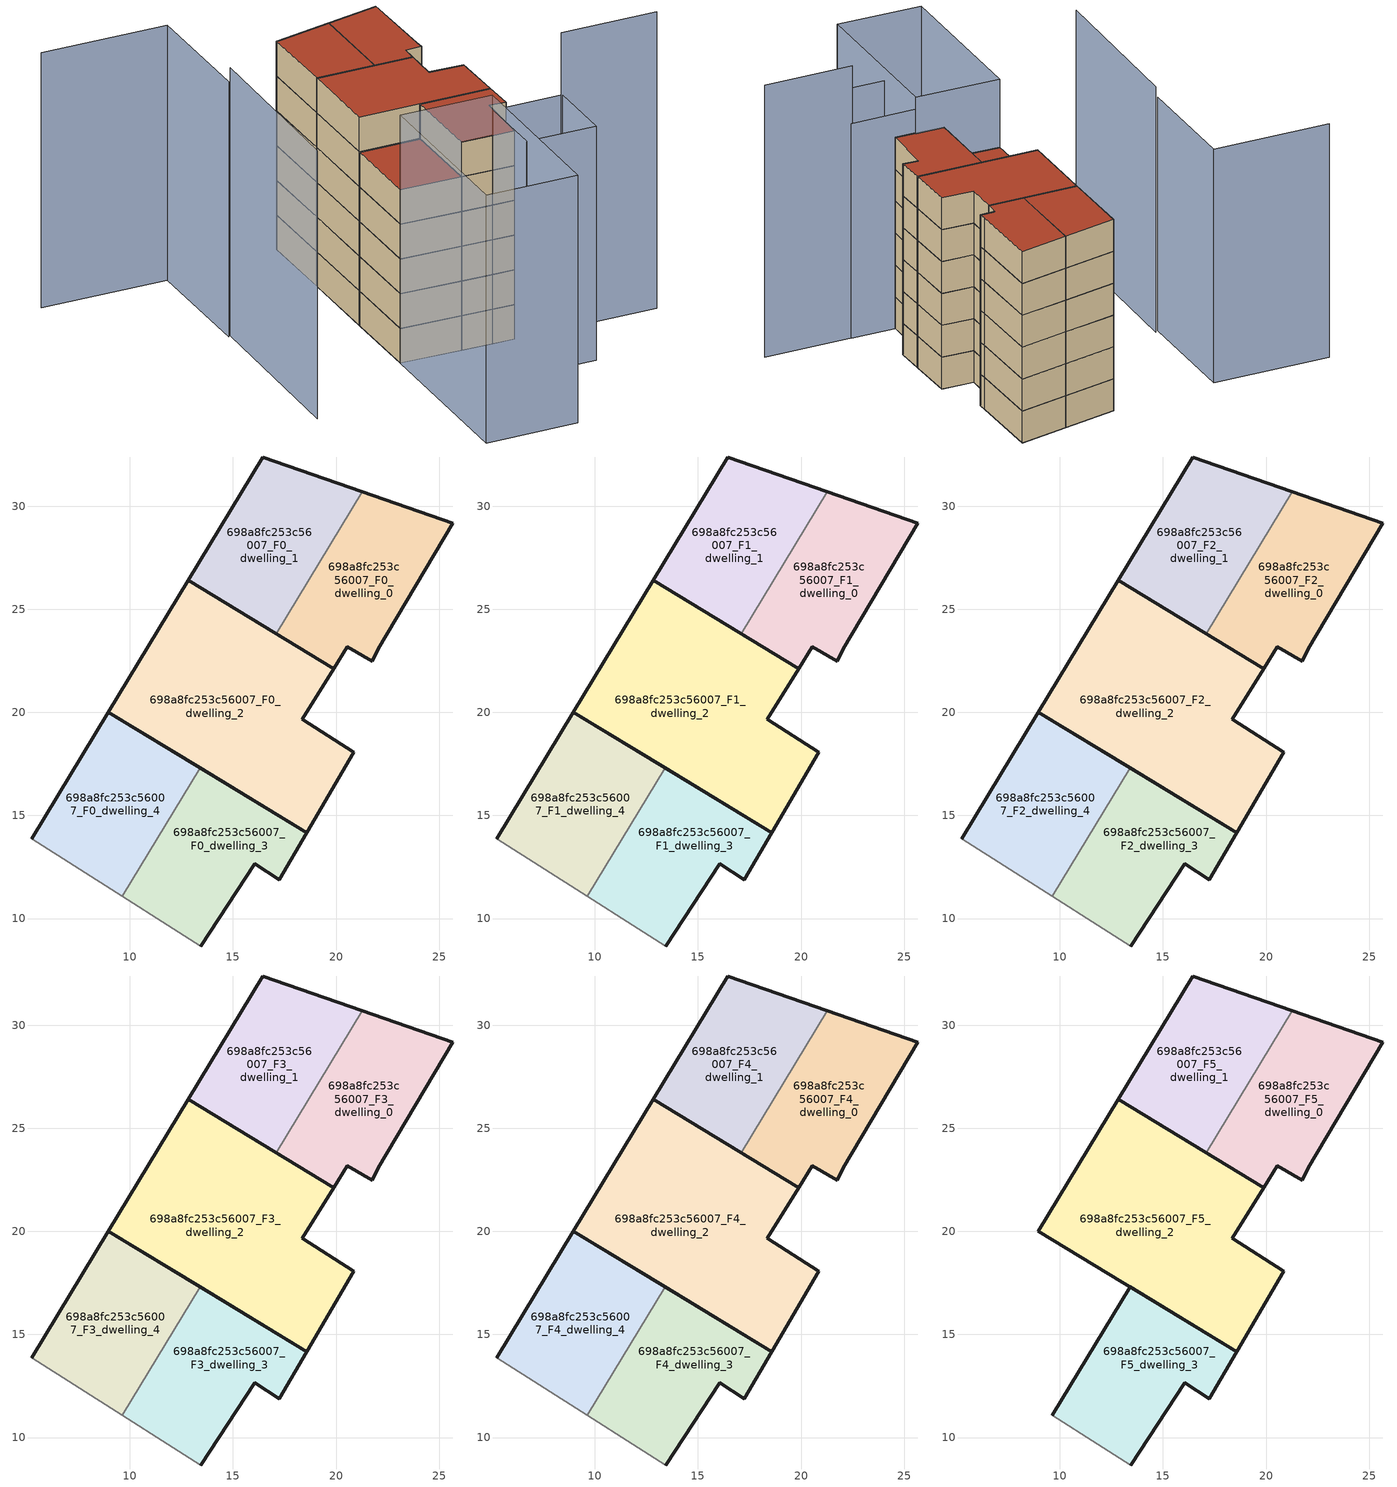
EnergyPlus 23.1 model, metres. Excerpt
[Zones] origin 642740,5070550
698a8fc253c56007_F0_dwelling_0
 floor ground (EU_floor_Construction): 22.06,23.08 25.66,29.18 21.27,30.71 17.1,23.81 19.89,22.12 20.56,23.18 21.76,22.47 z0
 wall outside (EU_wall_Construction): 21.27,30.71 25.66,29.18 22.06,23.08 21.76,22.47 20.56,23.18 19.89,22.12 17.1,23.81 z0:3
 wall to 698a8fc253c56007_F0_dwelling_1 (EU_wall_Construction): 17.1,23.81 21.27,30.71 z0:3
698a8fc253c56007_F0_dwelling_1
 floor ground (EU_floor_Construction): 17.1,23.81 21.27,30.71 16.45,32.38 12.83,26.4 z0
 wall outside (EU_wall_Construction): 17.1,23.81 12.83,26.4 16.45,32.38 21.27,30.71 z0:3
698a8fc253c56007_F0_dwelling_2
 floor ground (EU_floor_Construction): 18.58,14.17 20.85,18.07 18.35,19.67 19.89,22.12 12.83,26.4 8.95,20 z0
 wall outside (EU_wall_Construction): 8.95,20 12.83,26.4 19.89,22.12 18.35,19.67 20.85,18.07 18.58,14.17 8.95,20 z0:3
698a8fc253c56007_F0_dwelling_3
 floor ground (EU_floor_Construction): 17.25,11.87 18.58,14.17 13.4,17.31 9.63,11.08 11.84,9.67 13.45,8.67 16.05,12.67 z0
 wall outside (EU_wall_Construction): 13.4,17.31 18.58,14.17 17.25,11.87 16.05,12.67 13.45,8.67 z0:3
 wall adiabatic (EU_wall_Construction): 13.45,8.67 11.84,9.67 9.63,11.08 z0:3
 wall to 698a8fc253c56007_F0_dwelling_4 (EU_wall_Construction): 9.63,11.08 13.4,17.31 z0:3
698a8fc253c56007_F0_dwelling_4
 floor ground (EU_floor_Construction): 9.63,11.08 13.4,17.31 8.95,20 5.24,13.88 z0
 wall outside (EU_wall_Construction): 5.24,13.88 8.95,20 13.4,17.31 z0:3
 wall adiabatic (EU_wall_Construction): 9.63,11.08 5.24,13.88 z0:3
698a8fc253c56007_F1_dwelling_0
 floor to 698a8fc253c56007_F0_dwelling_0 (EU_floor_Construction): 22.05,23.08 25.66,29.18 21.27,30.71 17.1,23.81 19.89,22.12 20.55,23.18 21.75,22.47 z3
 wall outside (EU_wall_Construction): 21.27,30.71 25.66,29.18 22.06,23.08 21.76,22.47 20.56,23.18 19.89,22.12 17.1,23.81 z3:6
 wall to 698a8fc253c56007_F1_dwelling_1 (EU_wall_Construction): 17.1,23.81 21.27,30.71 z3:6
698a8fc253c56007_F1_dwelling_1
 floor to 698a8fc253c56007_F0_dwelling_1 (EU_floor_Construction): 17.1,23.81 21.27,30.71 16.45,32.38 12.83,26.4 z3
 wall outside (EU_wall_Construction): 17.1,23.81 12.83,26.4 16.45,32.38 21.27,30.71 z3:6
698a8fc253c56007_F1_dwelling_2
 floor to 698a8fc253c56007_F0_dwelling_2 (EU_floor_Construction): 18.58,14.17 20.85,18.07 18.35,19.67 19.89,22.12 12.83,26.4 8.95,20 z3
 wall outside (EU_wall_Construction): 8.95,20 12.83,26.4 19.89,22.12 18.35,19.67 20.85,18.07 18.58,14.17 8.95,20 z3:6
698a8fc253c56007_F1_dwelling_3
 floor to 698a8fc253c56007_F0_dwelling_3 (EU_floor_Construction): 17.25,11.87 18.58,14.17 13.4,17.31 9.63,11.08 11.84,9.67 13.45,8.67 16.05,12.67 z3
 wall outside (EU_wall_Construction): 13.4,17.31 18.58,14.17 17.25,11.87 16.05,12.67 13.45,8.67 z3:6
 wall adiabatic (EU_wall_Construction): 13.45,8.67 11.84,9.67 9.63,11.08 z3:6
 wall to 698a8fc253c56007_F1_dwelling_4 (EU_wall_Construction): 9.63,11.08 13.4,17.31 z3:6
698a8fc253c56007_F1_dwelling_4
 floor to 698a8fc253c56007_F0_dwelling_4 (EU_floor_Construction): 9.63,11.08 13.4,17.31 8.95,20 5.24,13.88 z3
 wall outside (EU_wall_Construction): 5.24,13.88 8.95,20 13.4,17.31 z3:6
 wall adiabatic (EU_wall_Construction): 9.63,11.08 5.24,13.88 z3:6
698a8fc253c56007_F2_dwelling_0
 floor to 698a8fc253c56007_F1_dwelling_0 (EU_floor_Construction): 22.05,23.08 25.66,29.18 21.27,30.71 17.1,23.81 19.89,22.12 20.55,23.18 21.75,22.47 z6
 wall outside (EU_wall_Construction): 21.27,30.71 25.66,29.18 22.06,23.08 21.76,22.47 20.56,23.18 19.89,22.12 17.1,23.81 z6:9
 wall to 698a8fc253c56007_F2_dwelling_1 (EU_wall_Construction): 17.1,23.81 21.27,30.71 z6:9
698a8fc253c56007_F2_dwelling_1
 floor to 698a8fc253c56007_F1_dwelling_1 (EU_floor_Construction): 17.1,23.81 21.27,30.71 16.45,32.38 12.83,26.4 z6
 wall outside (EU_wall_Construction): 17.1,23.81 12.83,26.4 16.45,32.38 21.27,30.71 z6:9
698a8fc253c56007_F2_dwelling_2
 floor to 698a8fc253c56007_F1_dwelling_2 (EU_floor_Construction): 18.58,14.17 20.85,18.07 18.35,19.67 19.89,22.12 12.83,26.4 8.95,20 z6
 wall outside (EU_wall_Construction): 8.95,20 12.83,26.4 19.89,22.12 18.35,19.67 20.85,18.07 18.58,14.17 8.95,20 z6:9
698a8fc253c56007_F2_dwelling_3
 floor to 698a8fc253c56007_F1_dwelling_3 (EU_floor_Construction): 17.25,11.87 18.58,14.17 13.4,17.31 9.63,11.08 11.84,9.67 13.45,8.67 16.05,12.67 z6
 wall outside (EU_wall_Construction): 13.4,17.31 18.58,14.17 17.25,11.87 16.05,12.67 13.45,8.67 z6:9
 wall adiabatic (EU_wall_Construction): 13.45,8.67 11.84,9.67 9.63,11.08 z6:9
 wall to 698a8fc253c56007_F2_dwelling_4 (EU_wall_Construction): 9.63,11.08 13.4,17.31 z6:9
698a8fc253c56007_F2_dwelling_4
 floor to 698a8fc253c56007_F1_dwelling_4 (EU_floor_Construction): 9.63,11.08 13.4,17.31 8.95,20 5.24,13.88 z6
 wall outside (EU_wall_Construction): 5.24,13.88 8.95,20 13.4,17.31 z6:9
 wall adiabatic (EU_wall_Construction): 9.63,11.08 5.24,13.88 z6:9
698a8fc253c56007_F3_dwelling_0
 floor to 698a8fc253c56007_F2_dwelling_0 (EU_floor_Construction): 22.05,23.08 25.66,29.18 21.27,30.71 17.1,23.81 19.89,22.12 20.55,23.18 21.75,22.47 z9
 wall outside (EU_wall_Construction): 21.27,30.71 25.66,29.18 22.06,23.08 21.76,22.47 20.56,23.18 19.89,22.12 17.1,23.81 z9:12
 wall to 698a8fc253c56007_F3_dwelling_1 (EU_wall_Construction): 17.1,23.81 21.27,30.71 z9:12
698a8fc253c56007_F3_dwelling_1
 floor to 698a8fc253c56007_F2_dwelling_1 (EU_floor_Construction): 17.1,23.81 21.27,30.71 16.45,32.38 12.83,26.4 z9
 wall outside (EU_wall_Construction): 17.1,23.81 12.83,26.4 16.45,32.38 21.27,30.71 z9:12
698a8fc253c56007_F3_dwelling_2
 floor to 698a8fc253c56007_F2_dwelling_2 (EU_floor_Construction): 18.58,14.17 20.85,18.07 18.35,19.67 19.89,22.12 12.83,26.4 8.95,20 z9
 wall outside (EU_wall_Construction): 8.95,20 12.83,26.4 19.89,22.12 18.35,19.67 20.85,18.07 18.58,14.17 8.95,20 z9:12
698a8fc253c56007_F3_dwelling_3
 floor to 698a8fc253c56007_F2_dwelling_3 (EU_floor_Construction): 17.25,11.87 18.58,14.17 13.4,17.31 9.63,11.08 11.84,9.67 13.45,8.67 16.05,12.67 z9
 wall outside (EU_wall_Construction): 13.4,17.31 18.58,14.17 17.25,11.87 16.05,12.67 13.45,8.67 z9:12
 wall adiabatic (EU_wall_Construction): 13.45,8.67 11.84,9.67 9.63,11.08 z9:12
 wall to 698a8fc253c56007_F3_dwelling_4 (EU_wall_Construction): 9.63,11.08 13.4,17.31 z9:12
698a8fc253c56007_F3_dwelling_4
 floor to 698a8fc253c56007_F2_dwelling_4 (EU_floor_Construction): 9.63,11.08 13.4,17.31 8.95,20 5.24,13.88 z9
 wall outside (EU_wall_Construction): 5.24,13.88 8.95,20 13.4,17.31 z9:12
 wall adiabatic (EU_wall_Construction): 9.63,11.08 5.24,13.88 z9:12
698a8fc253c56007_F4_dwelling_0
 floor to 698a8fc253c56007_F3_dwelling_0 (EU_floor_Construction): 22.05,23.08 25.66,29.18 21.27,30.71 17.1,23.81 19.89,22.12 20.55,23.18 21.75,22.47 z12
 wall outside (EU_wall_Construction): 21.27,30.71 25.66,29.18 22.06,23.08 21.76,22.47 20.56,23.18 19.89,22.12 17.1,23.81 z12:15
 wall to 698a8fc253c56007_F4_dwelling_1 (EU_wall_Construction): 17.1,23.81 21.27,30.71 z12:15
698a8fc253c56007_F4_dwelling_1
 floor to 698a8fc253c56007_F3_dwelling_1 (EU_floor_Construction): 17.1,23.81 21.27,30.71 16.45,32.38 12.83,26.4 z12
 wall outside (EU_wall_Construction): 17.1,23.81 12.83,26.4 16.45,32.38 21.27,30.71 z12:15
698a8fc253c56007_F4_dwelling_2
 floor to 698a8fc253c56007_F3_dwelling_2 (EU_floor_Construction): 18.58,14.17 20.85,18.07 18.35,19.67 19.89,22.12 12.83,26.4 8.95,20 z12
 wall outside (EU_wall_Construction): 8.95,20 12.83,26.4 19.89,22.12 18.35,19.67 20.85,18.07 18.58,14.17 8.95,20 z12:15
698a8fc253c56007_F4_dwelling_3
 floor to 698a8fc253c56007_F3_dwelling_3 (EU_floor_Construction): 17.25,11.87 18.58,14.17 13.4,17.31 9.63,11.08 11.84,9.67 13.45,8.67 16.05,12.67 z12
 wall outside (EU_wall_Construction): 13.4,17.31 18.58,14.17 17.25,11.87 16.05,12.67 13.45,8.67 z12:15
 wall adiabatic (EU_wall_Construction): 13.45,8.67 11.84,9.67 9.63,11.08 z12:15
 wall to 698a8fc253c56007_F4_dwelling_4 (EU_wall_Construction): 9.63,11.08 13.4,17.31 z12:15
698a8fc253c56007_F4_dwelling_4
 floor to 698a8fc253c56007_F3_dwelling_4 (EU_floor_Construction): 9.63,11.08 13.4,17.31 8.95,20 5.24,13.88 z12
 wall outside (EU_wall_Construction): 5.24,13.88 8.95,20 13.4,17.31 z12:15
 wall adiabatic (EU_wall_Construction): 9.63,11.08 5.24,13.88 z12:15
 roof outside (EU_roof_Construction): 13.4,17.31 9.63,11.08 5.24,13.88 8.95,20 z15
698a8fc253c56007_F5_dwelling_0
 floor to 698a8fc253c56007_F4_dwelling_0 (EU_floor_Construction): 22.05,23.08 25.66,29.18 21.27,30.71 17.1,23.81 19.89,22.12 20.55,23.18 21.75,22.47 z15
 wall outside (EU_wall_Construction): 21.27,30.71 25.66,29.18 22.06,23.08 21.76,22.47 20.56,23.18 19.89,22.12 17.1,23.81 z15:18
 wall to 698a8fc253c56007_F5_dwelling_1 (EU_wall_Construction): 17.1,23.81 21.27,30.71 z15:18
 roof outside (EU_roof_Construction): 25.66,29.18 22.06,23.08 21.76,22.47 20.56,23.18 19.89,22.12 17.1,23.81 21.27,30.71 z18
698a8fc253c56007_F5_dwelling_1
 floor to 698a8fc253c56007_F4_dwelling_1 (EU_floor_Construction): 17.1,23.81 21.27,30.71 16.45,32.38 12.83,26.4 z15
 wall outside (EU_wall_Construction): 17.1,23.81 12.83,26.4 16.45,32.38 21.27,30.71 z15:18
 roof outside (EU_roof_Construction): 21.27,30.71 17.1,23.81 12.83,26.4 16.45,32.38 z18
698a8fc253c56007_F5_dwelling_2
 floor to 698a8fc253c56007_F4_dwelling_2 (EU_floor_Construction): 18.58,14.17 20.85,18.07 18.35,19.67 19.89,22.12 12.83,26.4 8.95,20 z15
 wall outside (EU_wall_Construction): 8.95,20 12.83,26.4 19.89,22.12 18.35,19.67 20.85,18.07 18.58,14.17 8.95,20 z15:18
 roof outside (EU_roof_Construction): 19.89,22.12 18.35,19.67 20.85,18.07 18.58,14.17 8.95,20 12.83,26.4 z18
698a8fc253c56007_F5_dwelling_3
 floor to 698a8fc253c56007_F4_dwelling_3 (EU_floor_Construction): 17.25,11.87 18.58,14.17 13.4,17.31 9.63,11.08 11.84,9.67 13.45,8.67 16.05,12.67 z15
 wall outside (EU_wall_Construction): 9.63,11.08 13.4,17.31 18.58,14.17 17.25,11.87 16.05,12.67 13.45,8.67 z15:18
 wall adiabatic (EU_wall_Construction): 13.45,8.67 11.84,9.67 9.63,11.08 z15:18
 roof outside (EU_roof_Construction): 18.58,14.17 17.25,11.87 16.05,12.67 13.45,8.67 11.84,9.67 9.63,11.08 13.4,17.31 z18
shading: 16.85,6.57 23.85,2.33 z0:25.6; 4.04,-3.14 -2.67,0.97 / -2.67,0.97 5.24,13.88 / 5.24,13.88 11.94,9.77 / 11.94,9.77 4.04,-3.14 z0:21.4; 8.74,4.57 11.84,9.67 / 11.84,9.67 16.95,6.57 / 16.95,6.57 13.84,1.46 / 13.84,1.46 8.74,4.57 z0:20.2; 2.18,27.48 -6.17,14.18 z0:23.1; -1.67,42.31 7.55,36.69 / 7.55,36.69 1.94,27.48 z0:22
[Building]
EU S2 Campaign: North Axis=0; Terrain=City; Solar Distribution=FullExterior
[Site:Location]
Lyon-Bron: Latitude=45.75; Longitude=5; Time Zone=1; Elevation=198
[SizingPeriod:WeatherFileDays]
AnnualSizingPeriod: Begin Month=1; Begin Day of Month=1; End Month=12; End Day of Month=31; Day of Week for Start Day=Monday; Use Weather File Daylight Saving Period=No; Use Weather File Rain and Snow Indicators=No
[MATERIAL]
EU_InternalMass_Material: Roughness=MediumRough; Thickness=0.1; Conductivity=1; Density=1800; Specific Heat=900; Thermal Absorptance=0.9; Solar Absorptance=0.7; Visible Absorptance=0.7
[MATERIAL:NOMASS] Roughness=MediumRough; Thermal Absorptance=0.9; Solar Absorptance=0.7; Visible Absorptance=0.7
Name | Thermal Resistance
EU_wall_NoMass | 0.776494
EU_roof_NoMass | 0.486893
EU_floor_NoMass | 0.421597
[CONSTRUCTION]
EU_wall_Construction: EU_wall_NoMass
EU_roof_Construction: EU_roof_NoMass
EU_floor_Construction: EU_floor_NoMass
EU_InternalMass_Construction: EU_InternalMass_Material
[ZONE] Type=1; Multiplier=1; Ceiling Height=autocalculate; Floor Area=autocalculate; Part of Total Floor Area=Yes
Name | Volume
698a8fc253c56007_F0_dwelling_0 | 112.729
698a8fc253c56007_F1_dwelling_0; 698a8fc253c56007_F2_dwelling_0; 698a8fc253c56007_F3_dwelling_0; 698a8fc253c56007_F4_dwelling_0; 698a8fc253c56007_F5_dwelling_0 | 112.726
698a8fc253c56007_F0_dwelling_1; 698a8fc253c56007_F1_dwelling_1; 698a8fc253c56007_F2_dwelling_1; 698a8fc253c56007_F3_dwelling_1; 698a8fc253c56007_F4_dwelling_1; 698a8fc253c56007_F5_dwelling_1 | 112.727
698a8fc253c56007_F0_dwelling_2 | 225.476
698a8fc253c56007_F1_dwelling_2; 698a8fc253c56007_F2_dwelling_2; 698a8fc253c56007_F3_dwelling_2; 698a8fc253c56007_F4_dwelling_2; 698a8fc253c56007_F5_dwelling_2 | 225.475
698a8fc253c56007_F0_dwelling_3 | 112.712
698a8fc253c56007_F1_dwelling_3; 698a8fc253c56007_F2_dwelling_3; 698a8fc253c56007_F3_dwelling_3; 698a8fc253c56007_F4_dwelling_3; 698a8fc253c56007_F5_dwelling_3 | 112.711
698a8fc253c56007_F0_dwelling_4 | 112.719
698a8fc253c56007_F1_dwelling_4; 698a8fc253c56007_F2_dwelling_4; 698a8fc253c56007_F3_dwelling_4; 698a8fc253c56007_F4_dwelling_4 | 112.72
[INTERNALMASS] Construction=EU_InternalMass_Construction
Name | Zone or ZoneList | Surface Area
698a8fc253c56007_F0_dwelling_0_EU_InternalMass | 698a8fc253c56007_F0_dwelling_0 | 37.5762
698a8fc253c56007_F0_dwelling_1_EU_InternalMass | 698a8fc253c56007_F0_dwelling_1 | 37.5757
698a8fc253c56007_F0_dwelling_2_EU_InternalMass | 698a8fc253c56007_F0_dwelling_2 | 75.1586
698a8fc253c56007_F0_dwelling_3_EU_InternalMass | 698a8fc253c56007_F0_dwelling_3 | 37.5705
698a8fc253c56007_F0_dwelling_4_EU_InternalMass | 698a8fc253c56007_F0_dwelling_4 | 37.5734
698a8fc253c56007_F1_dwelling_0_EU_InternalMass | 698a8fc253c56007_F1_dwelling_0 | 37.5762
698a8fc253c56007_F1_dwelling_1_EU_InternalMass | 698a8fc253c56007_F1_dwelling_1 | 37.5757
698a8fc253c56007_F1_dwelling_2_EU_InternalMass | 698a8fc253c56007_F1_dwelling_2 | 75.1586
698a8fc253c56007_F1_dwelling_3_EU_InternalMass | 698a8fc253c56007_F1_dwelling_3 | 37.5705
698a8fc253c56007_F1_dwelling_4_EU_InternalMass | 698a8fc253c56007_F1_dwelling_4 | 37.5734
698a8fc253c56007_F2_dwelling_0_EU_InternalMass | 698a8fc253c56007_F2_dwelling_0 | 37.5762
698a8fc253c56007_F2_dwelling_1_EU_InternalMass | 698a8fc253c56007_F2_dwelling_1 | 37.5757
698a8fc253c56007_F2_dwelling_2_EU_InternalMass | 698a8fc253c56007_F2_dwelling_2 | 75.1586
698a8fc253c56007_F2_dwelling_3_EU_InternalMass | 698a8fc253c56007_F2_dwelling_3 | 37.5705
698a8fc253c56007_F2_dwelling_4_EU_InternalMass | 698a8fc253c56007_F2_dwelling_4 | 37.5734
698a8fc253c56007_F3_dwelling_0_EU_InternalMass | 698a8fc253c56007_F3_dwelling_0 | 37.5762
698a8fc253c56007_F3_dwelling_1_EU_InternalMass | 698a8fc253c56007_F3_dwelling_1 | 37.5757
698a8fc253c56007_F3_dwelling_2_EU_InternalMass | 698a8fc253c56007_F3_dwelling_2 | 75.1586
698a8fc253c56007_F3_dwelling_3_EU_InternalMass | 698a8fc253c56007_F3_dwelling_3 | 37.5705
698a8fc253c56007_F3_dwelling_4_EU_InternalMass | 698a8fc253c56007_F3_dwelling_4 | 37.5734
698a8fc253c56007_F4_dwelling_0_EU_InternalMass | 698a8fc253c56007_F4_dwelling_0 | 37.5762
698a8fc253c56007_F4_dwelling_1_EU_InternalMass | 698a8fc253c56007_F4_dwelling_1 | 37.5757
698a8fc253c56007_F4_dwelling_2_EU_InternalMass | 698a8fc253c56007_F4_dwelling_2 | 75.1586
698a8fc253c56007_F4_dwelling_3_EU_InternalMass | 698a8fc253c56007_F4_dwelling_3 | 37.5705
698a8fc253c56007_F4_dwelling_4_EU_InternalMass | 698a8fc253c56007_F4_dwelling_4 | 37.5734
698a8fc253c56007_F5_dwelling_0_EU_InternalMass | 698a8fc253c56007_F5_dwelling_0 | 75.152
698a8fc253c56007_F5_dwelling_1_EU_InternalMass | 698a8fc253c56007_F5_dwelling_1 | 37.5803
698a8fc253c56007_F5_dwelling_2_EU_InternalMass | 698a8fc253c56007_F5_dwelling_2 | 37.5779
698a8fc253c56007_F5_dwelling_3_EU_InternalMass | 698a8fc253c56007_F5_dwelling_3 | 75.1448
[OTHEREQUIPMENT] Fuel Type=Electricity; Design Level Calculation Method=Watts/Area; Power per Zone Floor Area=1; Fraction Latent=0; Fraction Radiant=0; Fraction Lost=0; Carbon Dioxide Generation Rate=0; EndUse Subcategory=EU_Step8_InternalGains
Name | Zone or ZoneList or Space or SpaceList | Schedule
EU_Step8_InternalGain_698a8fc253c56007_F0_dwelling_0_f000 | 698a8fc253c56007_F0_dwelling_0 | EU_Step8_GainSchedule_698a8fc253c56007_F0_dwelling_0_f000
EU_Step8_InternalGain_698a8fc253c56007_F0_dwelling_1_f000 | 698a8fc253c56007_F0_dwelling_1 | EU_Step8_GainSchedule_698a8fc253c56007_F0_dwelling_1_f000
EU_Step8_InternalGain_698a8fc253c56007_F0_dwelling_2_f000 | 698a8fc253c56007_F0_dwelling_2 | EU_Step8_GainSchedule_698a8fc253c56007_F0_dwelling_2_f000
EU_Step8_InternalGain_698a8fc253c56007_F0_dwelling_3_f000 | 698a8fc253c56007_F0_dwelling_3 | EU_Step8_GainSchedule_698a8fc253c56007_F0_dwelling_3_f000
EU_Step8_InternalGain_698a8fc253c56007_F0_dwelling_4_f000 | 698a8fc253c56007_F0_dwelling_4 | EU_Step8_GainSchedule_698a8fc253c56007_F0_dwelling_4_f000
EU_Step8_InternalGain_698a8fc253c56007_F1_dwelling_0_f000 | 698a8fc253c56007_F1_dwelling_0 | EU_Step8_GainSchedule_698a8fc253c56007_F1_dwelling_0_f000
EU_Step8_InternalGain_698a8fc253c56007_F1_dwelling_1_f000 | 698a8fc253c56007_F1_dwelling_1 | EU_Step8_GainSchedule_698a8fc253c56007_F1_dwelling_1_f000
EU_Step8_InternalGain_698a8fc253c56007_F1_dwelling_2_f000 | 698a8fc253c56007_F1_dwelling_2 | EU_Step8_GainSchedule_698a8fc253c56007_F1_dwelling_2_f000
EU_Step8_InternalGain_698a8fc253c56007_F1_dwelling_3_f000 | 698a8fc253c56007_F1_dwelling_3 | EU_Step8_GainSchedule_698a8fc253c56007_F1_dwelling_3_f000
EU_Step8_InternalGain_698a8fc253c56007_F1_dwelling_4_f000 | 698a8fc253c56007_F1_dwelling_4 | EU_Step8_GainSchedule_698a8fc253c56007_F1_dwelling_4_f000
EU_Step8_InternalGain_698a8fc253c56007_F2_dwelling_0_f000 | 698a8fc253c56007_F2_dwelling_0 | EU_Step8_GainSchedule_698a8fc253c56007_F2_dwelling_0_f000
EU_Step8_InternalGain_698a8fc253c56007_F2_dwelling_1_f000 | 698a8fc253c56007_F2_dwelling_1 | EU_Step8_GainSchedule_698a8fc253c56007_F2_dwelling_1_f000
EU_Step8_InternalGain_698a8fc253c56007_F2_dwelling_2_f000 | 698a8fc253c56007_F2_dwelling_2 | EU_Step8_GainSchedule_698a8fc253c56007_F2_dwelling_2_f000
EU_Step8_InternalGain_698a8fc253c56007_F2_dwelling_3_f000 | 698a8fc253c56007_F2_dwelling_3 | EU_Step8_GainSchedule_698a8fc253c56007_F2_dwelling_3_f000
EU_Step8_InternalGain_698a8fc253c56007_F2_dwelling_4_f000 | 698a8fc253c56007_F2_dwelling_4 | EU_Step8_GainSchedule_698a8fc253c56007_F2_dwelling_4_f000
EU_Step8_InternalGain_698a8fc253c56007_F3_dwelling_0_f000 | 698a8fc253c56007_F3_dwelling_0 | EU_Step8_GainSchedule_698a8fc253c56007_F3_dwelling_0_f000
EU_Step8_InternalGain_698a8fc253c56007_F3_dwelling_1_f000 | 698a8fc253c56007_F3_dwelling_1 | EU_Step8_GainSchedule_698a8fc253c56007_F3_dwelling_1_f000
EU_Step8_InternalGain_698a8fc253c56007_F3_dwelling_2_f000 | 698a8fc253c56007_F3_dwelling_2 | EU_Step8_GainSchedule_698a8fc253c56007_F3_dwelling_2_f000
EU_Step8_InternalGain_698a8fc253c56007_F3_dwelling_3_f000 | 698a8fc253c56007_F3_dwelling_3 | EU_Step8_GainSchedule_698a8fc253c56007_F3_dwelling_3_f000
EU_Step8_InternalGain_698a8fc253c56007_F3_dwelling_4_f000 | 698a8fc253c56007_F3_dwelling_4 | EU_Step8_GainSchedule_698a8fc253c56007_F3_dwelling_4_f000
EU_Step8_InternalGain_698a8fc253c56007_F4_dwelling_0_f000 | 698a8fc253c56007_F4_dwelling_0 | EU_Step8_GainSchedule_698a8fc253c56007_F4_dwelling_0_f000
EU_Step8_InternalGain_698a8fc253c56007_F4_dwelling_1_f000 | 698a8fc253c56007_F4_dwelling_1 | EU_Step8_GainSchedule_698a8fc253c56007_F4_dwelling_1_f000
EU_Step8_InternalGain_698a8fc253c56007_F4_dwelling_2_f000 | 698a8fc253c56007_F4_dwelling_2 | EU_Step8_GainSchedule_698a8fc253c56007_F4_dwelling_2_f000
EU_Step8_InternalGain_698a8fc253c56007_F4_dwelling_3_f000 | 698a8fc253c56007_F4_dwelling_3 | EU_Step8_GainSchedule_698a8fc253c56007_F4_dwelling_3_f000
EU_Step8_InternalGain_698a8fc253c56007_F4_dwelling_4_f000 | 698a8fc253c56007_F4_dwelling_4 | EU_Step8_GainSchedule_698a8fc253c56007_F4_dwelling_4_f000
EU_Step8_InternalGain_698a8fc253c56007_F5_dwelling_0_f000 | 698a8fc253c56007_F5_dwelling_0 | EU_Step8_GainSchedule_698a8fc253c56007_F5_dwelling_0_f000
EU_Step8_InternalGain_698a8fc253c56007_F5_dwelling_1_f000 | 698a8fc253c56007_F5_dwelling_1 | EU_Step8_GainSchedule_698a8fc253c56007_F5_dwelling_1_f000
EU_Step8_InternalGain_698a8fc253c56007_F5_dwelling_2_f000 | 698a8fc253c56007_F5_dwelling_2 | EU_Step8_GainSchedule_698a8fc253c56007_F5_dwelling_2_f000
EU_Step8_InternalGain_698a8fc253c56007_F5_dwelling_3_f000 | 698a8fc253c56007_F5_dwelling_3 | EU_Step8_GainSchedule_698a8fc253c56007_F5_dwelling_3_f000
[ZONEVENTILATION:DESIGNFLOWRATE] Schedule=EU_AlwaysOn; Design Flow Rate Calculation Method=AirChanges/Hour; Air Changes per Hour=0.693814; Ventilation Type=Natural; Fan Pressure Rise=0; Fan Total Efficiency=1; Constant Term Coefficient=1; Temperature Term Coefficient=0; Velocity Term Coefficient=0; Velocity Squared Term Coefficient=0; Minimum Indoor Temperature=-100; Maximum Indoor Temperature=100; Delta Temperature=-100; Minimum Outdoor Temperature=-100; Maximum Outdoor Temperature=100; Maximum Wind Speed=40
Name | Zone or ZoneList or Space or SpaceList
EU_ConstantAir_698a8fc253c56007_F0_dwelling_0 | 698a8fc253c56007_F0_dwelling_0
EU_ConstantAir_698a8fc253c56007_F0_dwelling_1 | 698a8fc253c56007_F0_dwelling_1
EU_ConstantAir_698a8fc253c56007_F0_dwelling_2 | 698a8fc253c56007_F0_dwelling_2
EU_ConstantAir_698a8fc253c56007_F0_dwelling_3 | 698a8fc253c56007_F0_dwelling_3
EU_ConstantAir_698a8fc253c56007_F0_dwelling_4 | 698a8fc253c56007_F0_dwelling_4
EU_ConstantAir_698a8fc253c56007_F1_dwelling_0 | 698a8fc253c56007_F1_dwelling_0
EU_ConstantAir_698a8fc253c56007_F1_dwelling_1 | 698a8fc253c56007_F1_dwelling_1
EU_ConstantAir_698a8fc253c56007_F1_dwelling_2 | 698a8fc253c56007_F1_dwelling_2
EU_ConstantAir_698a8fc253c56007_F1_dwelling_3 | 698a8fc253c56007_F1_dwelling_3
EU_ConstantAir_698a8fc253c56007_F1_dwelling_4 | 698a8fc253c56007_F1_dwelling_4
EU_ConstantAir_698a8fc253c56007_F2_dwelling_0 | 698a8fc253c56007_F2_dwelling_0
EU_ConstantAir_698a8fc253c56007_F2_dwelling_1 | 698a8fc253c56007_F2_dwelling_1
EU_ConstantAir_698a8fc253c56007_F2_dwelling_2 | 698a8fc253c56007_F2_dwelling_2
EU_ConstantAir_698a8fc253c56007_F2_dwelling_3 | 698a8fc253c56007_F2_dwelling_3
EU_ConstantAir_698a8fc253c56007_F2_dwelling_4 | 698a8fc253c56007_F2_dwelling_4
EU_ConstantAir_698a8fc253c56007_F3_dwelling_0 | 698a8fc253c56007_F3_dwelling_0
EU_ConstantAir_698a8fc253c56007_F3_dwelling_1 | 698a8fc253c56007_F3_dwelling_1
EU_ConstantAir_698a8fc253c56007_F3_dwelling_2 | 698a8fc253c56007_F3_dwelling_2
EU_ConstantAir_698a8fc253c56007_F3_dwelling_3 | 698a8fc253c56007_F3_dwelling_3
EU_ConstantAir_698a8fc253c56007_F3_dwelling_4 | 698a8fc253c56007_F3_dwelling_4
EU_ConstantAir_698a8fc253c56007_F4_dwelling_0 | 698a8fc253c56007_F4_dwelling_0
EU_ConstantAir_698a8fc253c56007_F4_dwelling_1 | 698a8fc253c56007_F4_dwelling_1
EU_ConstantAir_698a8fc253c56007_F4_dwelling_2 | 698a8fc253c56007_F4_dwelling_2
EU_ConstantAir_698a8fc253c56007_F4_dwelling_3 | 698a8fc253c56007_F4_dwelling_3
EU_ConstantAir_698a8fc253c56007_F4_dwelling_4 | 698a8fc253c56007_F4_dwelling_4
EU_ConstantAir_698a8fc253c56007_F5_dwelling_0 | 698a8fc253c56007_F5_dwelling_0
EU_ConstantAir_698a8fc253c56007_F5_dwelling_1 | 698a8fc253c56007_F5_dwelling_1
EU_ConstantAir_698a8fc253c56007_F5_dwelling_2 | 698a8fc253c56007_F5_dwelling_2
EU_ConstantAir_698a8fc253c56007_F5_dwelling_3 | 698a8fc253c56007_F5_dwelling_3
[HVACTEMPLATE:THERMOSTAT] Constant Heating Setpoint=20; Constant Cooling Setpoint=50
EU_HeatOnly_698a8fc253c56007_F0_dwelling_0; EU_HeatOnly_698a8fc253c56007_F0_dwelling_1; EU_HeatOnly_698a8fc253c56007_F0_dwelling_2; EU_HeatOnly_698a8fc253c56007_F0_dwelling_3; EU_HeatOnly_698a8fc253c56007_F0_dwelling_4; EU_HeatOnly_698a8fc253c56007_F1_dwelling_0; EU_HeatOnly_698a8fc253c56007_F1_dwelling_1; EU_HeatOnly_698a8fc253c56007_F1_dwelling_2; EU_HeatOnly_698a8fc253c56007_F1_dwelling_3; EU_HeatOnly_698a8fc253c56007_F1_dwelling_4; EU_HeatOnly_698a8fc253c56007_F2_dwelling_0; EU_HeatOnly_698a8fc253c56007_F2_dwelling_1; EU_HeatOnly_698a8fc253c56007_F2_dwelling_2; EU_HeatOnly_698a8fc253c56007_F2_dwelling_3; EU_HeatOnly_698a8fc253c56007_F2_dwelling_4; EU_HeatOnly_698a8fc253c56007_F3_dwelling_0; EU_HeatOnly_698a8fc253c56007_F3_dwelling_1; EU_HeatOnly_698a8fc253c56007_F3_dwelling_2; EU_HeatOnly_698a8fc253c56007_F3_dwelling_3; EU_HeatOnly_698a8fc253c56007_F3_dwelling_4; EU_HeatOnly_698a8fc253c56007_F4_dwelling_0; EU_HeatOnly_698a8fc253c56007_F4_dwelling_1; EU_HeatOnly_698a8fc253c56007_F4_dwelling_2; EU_HeatOnly_698a8fc253c56007_F4_dwelling_3; EU_HeatOnly_698a8fc253c56007_F4_dwelling_4; EU_HeatOnly_698a8fc253c56007_F5_dwelling_0; EU_HeatOnly_698a8fc253c56007_F5_dwelling_1; EU_HeatOnly_698a8fc253c56007_F5_dwelling_2; EU_HeatOnly_698a8fc253c56007_F5_dwelling_3
[HVACTEMPLATE:ZONE:IDEALLOADSAIRSYSTEM] System Availability Schedule=EU_AlwaysOn; Maximum Heating Supply Air Temperature=50; Minimum Cooling Supply Air Temperature=13; Maximum Heating Supply Air Humidity Ratio=0.0156; Minimum Cooling Supply Air Humidity Ratio=0.0077; Heating Limit=NoLimit; Cooling Limit=NoLimit; Heating Availability Schedule=EU_AlwaysOn; Cooling Availability Schedule=EU_CoolingOff; Dehumidification Control Type=ConstantSensibleHeatRatio; Cooling Sensible Heat Ratio=0.7; Dehumidification Setpoint=60; Humidification Control Type=None; Humidification Setpoint=30; Outdoor Air Method=None; Outdoor Air Flow Rate per Person=0.00944; Outdoor Air Flow Rate per Zone Floor Area=0; Outdoor Air Flow Rate per Zone=0; Demand Controlled Ventilation Type=None; Outdoor Air Economizer Type=NoEconomizer; Heat Recovery Type=None; Sensible Heat Recovery Effectiveness=0.7; Latent Heat Recovery Effectiveness=0.65
Name | Template Thermostat
698a8fc253c56007_F0_dwelling_0 | EU_HeatOnly_698a8fc253c56007_F0_dwelling_0
698a8fc253c56007_F0_dwelling_1 | EU_HeatOnly_698a8fc253c56007_F0_dwelling_1
698a8fc253c56007_F0_dwelling_2 | EU_HeatOnly_698a8fc253c56007_F0_dwelling_2
698a8fc253c56007_F0_dwelling_3 | EU_HeatOnly_698a8fc253c56007_F0_dwelling_3
698a8fc253c56007_F0_dwelling_4 | EU_HeatOnly_698a8fc253c56007_F0_dwelling_4
698a8fc253c56007_F1_dwelling_0 | EU_HeatOnly_698a8fc253c56007_F1_dwelling_0
698a8fc253c56007_F1_dwelling_1 | EU_HeatOnly_698a8fc253c56007_F1_dwelling_1
698a8fc253c56007_F1_dwelling_2 | EU_HeatOnly_698a8fc253c56007_F1_dwelling_2
698a8fc253c56007_F1_dwelling_3 | EU_HeatOnly_698a8fc253c56007_F1_dwelling_3
698a8fc253c56007_F1_dwelling_4 | EU_HeatOnly_698a8fc253c56007_F1_dwelling_4
698a8fc253c56007_F2_dwelling_0 | EU_HeatOnly_698a8fc253c56007_F2_dwelling_0
698a8fc253c56007_F2_dwelling_1 | EU_HeatOnly_698a8fc253c56007_F2_dwelling_1
698a8fc253c56007_F2_dwelling_2 | EU_HeatOnly_698a8fc253c56007_F2_dwelling_2
698a8fc253c56007_F2_dwelling_3 | EU_HeatOnly_698a8fc253c56007_F2_dwelling_3
698a8fc253c56007_F2_dwelling_4 | EU_HeatOnly_698a8fc253c56007_F2_dwelling_4
698a8fc253c56007_F3_dwelling_0 | EU_HeatOnly_698a8fc253c56007_F3_dwelling_0
698a8fc253c56007_F3_dwelling_1 | EU_HeatOnly_698a8fc253c56007_F3_dwelling_1
698a8fc253c56007_F3_dwelling_2 | EU_HeatOnly_698a8fc253c56007_F3_dwelling_2
698a8fc253c56007_F3_dwelling_3 | EU_HeatOnly_698a8fc253c56007_F3_dwelling_3
698a8fc253c56007_F3_dwelling_4 | EU_HeatOnly_698a8fc253c56007_F3_dwelling_4
698a8fc253c56007_F4_dwelling_0 | EU_HeatOnly_698a8fc253c56007_F4_dwelling_0
698a8fc253c56007_F4_dwelling_1 | EU_HeatOnly_698a8fc253c56007_F4_dwelling_1
698a8fc253c56007_F4_dwelling_2 | EU_HeatOnly_698a8fc253c56007_F4_dwelling_2
698a8fc253c56007_F4_dwelling_3 | EU_HeatOnly_698a8fc253c56007_F4_dwelling_3
698a8fc253c56007_F4_dwelling_4 | EU_HeatOnly_698a8fc253c56007_F4_dwelling_4
698a8fc253c56007_F5_dwelling_0 | EU_HeatOnly_698a8fc253c56007_F5_dwelling_0
698a8fc253c56007_F5_dwelling_1 | EU_HeatOnly_698a8fc253c56007_F5_dwelling_1
698a8fc253c56007_F5_dwelling_2 | EU_HeatOnly_698a8fc253c56007_F5_dwelling_2
698a8fc253c56007_F5_dwelling_3 | EU_HeatOnly_698a8fc253c56007_F5_dwelling_3
[SIZING:ZONE] Zone Cooling Design Supply Air Temperature Input Method=SupplyAirTemperature; Zone Cooling Design Supply Air Temperature=13; Zone Heating Design Supply Air Temperature Input Method=SupplyAirTemperature; Zone Heating Design Supply Air Temperature=50; Zone Cooling Design Supply Air Humidity Ratio=0.008; Zone Heating Design Supply Air Humidity Ratio=0.008; Cooling Design Air Flow Method=DesignDay; Cooling Design Air Flow Rate=0; Cooling Minimum Air Flow per Zone Floor Area=0.000762; Cooling Minimum Air Flow=0; Cooling Minimum Air Flow Fraction=0.2; Heating Design Air Flow Method=DesignDay; Heating Design Air Flow Rate=0; Heating Maximum Air Flow per Zone Floor Area=0.002032; Heating Maximum Air Flow=0.141576; Heating Maximum Air Flow Fraction=0.3; Account for Dedicated Outdoor Air System=No; Dedicated Outdoor Air System Control Strategy=NeutralSupplyAir; Dedicated Outdoor Air Low Setpoint Temperature for Design=autosize; Dedicated Outdoor Air High Setpoint Temperature for Design=autosize; Zone Load Sizing Method=Sensible Load Only No Latent Load; Zone Latent Cooling Design Supply Air Humidity Ratio Input Method=HumidityRatioDifference; Zone Cooling Design Supply Air Humidity Ratio Difference=0.005; Zone Latent Heating Design Supply Air Humidity Ratio Input Method=HumidityRatioDifference; Zone Humidification Design Supply Air Humidity Ratio Difference=0.005
698a8fc253c56007_F0_dwelling_0; 698a8fc253c56007_F0_dwelling_1; 698a8fc253c56007_F0_dwelling_2; 698a8fc253c56007_F0_dwelling_3; 698a8fc253c56007_F0_dwelling_4; 698a8fc253c56007_F1_dwelling_0; 698a8fc253c56007_F1_dwelling_1; 698a8fc253c56007_F1_dwelling_2; 698a8fc253c56007_F1_dwelling_3; 698a8fc253c56007_F1_dwelling_4; 698a8fc253c56007_F2_dwelling_0; 698a8fc253c56007_F2_dwelling_1; 698a8fc253c56007_F2_dwelling_2; 698a8fc253c56007_F2_dwelling_3; 698a8fc253c56007_F2_dwelling_4; 698a8fc253c56007_F3_dwelling_0; 698a8fc253c56007_F3_dwelling_1; 698a8fc253c56007_F3_dwelling_2; 698a8fc253c56007_F3_dwelling_3; 698a8fc253c56007_F3_dwelling_4; 698a8fc253c56007_F4_dwelling_0; 698a8fc253c56007_F4_dwelling_1; 698a8fc253c56007_F4_dwelling_2; 698a8fc253c56007_F4_dwelling_3; 698a8fc253c56007_F4_dwelling_4; 698a8fc253c56007_F5_dwelling_0; 698a8fc253c56007_F5_dwelling_1; 698a8fc253c56007_F5_dwelling_2; 698a8fc253c56007_F5_dwelling_3
[SCHEDULE:CONSTANT]
Name | Hourly Value
EU_AlwaysOn | 1
EU_CoolingOff | 0
[SCHEDULE:FILE] Column Number=1; Rows to Skip at Top=0; Number of Hours of Data=8760; Column Separator=Comma; Interpolate to Timestep=No; Minutes per Item=60; Adjust Schedule for Daylight Savings=Yes
Name | File
EU_Step8_GainSchedule_698a8fc253c56007_F0_dwelling_0_f000 | ../../schedules/698a8fc253c56007/698a8fc253c56007_F0_dwelling_0_f000_gain.csv
EU_Step8_GainSchedule_698a8fc253c56007_F0_dwelling_1_f000 | ../../schedules/698a8fc253c56007/698a8fc253c56007_F0_dwelling_1_f000_gain.csv
EU_Step8_GainSchedule_698a8fc253c56007_F0_dwelling_2_f000 | ../../schedules/698a8fc253c56007/698a8fc253c56007_F0_dwelling_2_f000_gain.csv
EU_Step8_GainSchedule_698a8fc253c56007_F0_dwelling_3_f000 | ../../schedules/698a8fc253c56007/698a8fc253c56007_F0_dwelling_3_f000_gain.csv
EU_Step8_GainSchedule_698a8fc253c56007_F0_dwelling_4_f000 | ../../schedules/698a8fc253c56007/698a8fc253c56007_F0_dwelling_4_f000_gain.csv
EU_Step8_GainSchedule_698a8fc253c56007_F1_dwelling_0_f000 | ../../schedules/698a8fc253c56007/698a8fc253c56007_F1_dwelling_0_f000_gain.csv
EU_Step8_GainSchedule_698a8fc253c56007_F1_dwelling_1_f000 | ../../schedules/698a8fc253c56007/698a8fc253c56007_F1_dwelling_1_f000_gain.csv
EU_Step8_GainSchedule_698a8fc253c56007_F1_dwelling_2_f000 | ../../schedules/698a8fc253c56007/698a8fc253c56007_F1_dwelling_2_f000_gain.csv
EU_Step8_GainSchedule_698a8fc253c56007_F1_dwelling_3_f000 | ../../schedules/698a8fc253c56007/698a8fc253c56007_F1_dwelling_3_f000_gain.csv
EU_Step8_GainSchedule_698a8fc253c56007_F1_dwelling_4_f000 | ../../schedules/698a8fc253c56007/698a8fc253c56007_F1_dwelling_4_f000_gain.csv
EU_Step8_GainSchedule_698a8fc253c56007_F2_dwelling_0_f000 | ../../schedules/698a8fc253c56007/698a8fc253c56007_F2_dwelling_0_f000_gain.csv
EU_Step8_GainSchedule_698a8fc253c56007_F2_dwelling_1_f000 | ../../schedules/698a8fc253c56007/698a8fc253c56007_F2_dwelling_1_f000_gain.csv
EU_Step8_GainSchedule_698a8fc253c56007_F2_dwelling_2_f000 | ../../schedules/698a8fc253c56007/698a8fc253c56007_F2_dwelling_2_f000_gain.csv
EU_Step8_GainSchedule_698a8fc253c56007_F2_dwelling_3_f000 | ../../schedules/698a8fc253c56007/698a8fc253c56007_F2_dwelling_3_f000_gain.csv
EU_Step8_GainSchedule_698a8fc253c56007_F2_dwelling_4_f000 | ../../schedules/698a8fc253c56007/698a8fc253c56007_F2_dwelling_4_f000_gain.csv
EU_Step8_GainSchedule_698a8fc253c56007_F3_dwelling_0_f000 | ../../schedules/698a8fc253c56007/698a8fc253c56007_F3_dwelling_0_f000_gain.csv
EU_Step8_GainSchedule_698a8fc253c56007_F3_dwelling_1_f000 | ../../schedules/698a8fc253c56007/698a8fc253c56007_F3_dwelling_1_f000_gain.csv
EU_Step8_GainSchedule_698a8fc253c56007_F3_dwelling_2_f000 | ../../schedules/698a8fc253c56007/698a8fc253c56007_F3_dwelling_2_f000_gain.csv
EU_Step8_GainSchedule_698a8fc253c56007_F3_dwelling_3_f000 | ../../schedules/698a8fc253c56007/698a8fc253c56007_F3_dwelling_3_f000_gain.csv
EU_Step8_GainSchedule_698a8fc253c56007_F3_dwelling_4_f000 | ../../schedules/698a8fc253c56007/698a8fc253c56007_F3_dwelling_4_f000_gain.csv
EU_Step8_GainSchedule_698a8fc253c56007_F4_dwelling_0_f000 | ../../schedules/698a8fc253c56007/698a8fc253c56007_F4_dwelling_0_f000_gain.csv
EU_Step8_GainSchedule_698a8fc253c56007_F4_dwelling_1_f000 | ../../schedules/698a8fc253c56007/698a8fc253c56007_F4_dwelling_1_f000_gain.csv
EU_Step8_GainSchedule_698a8fc253c56007_F4_dwelling_2_f000 | ../../schedules/698a8fc253c56007/698a8fc253c56007_F4_dwelling_2_f000_gain.csv
EU_Step8_GainSchedule_698a8fc253c56007_F4_dwelling_3_f000 | ../../schedules/698a8fc253c56007/698a8fc253c56007_F4_dwelling_3_f000_gain.csv
EU_Step8_GainSchedule_698a8fc253c56007_F4_dwelling_4_f000 | ../../schedules/698a8fc253c56007/698a8fc253c56007_F4_dwelling_4_f000_gain.csv
EU_Step8_GainSchedule_698a8fc253c56007_F5_dwelling_0_f000 | ../../schedules/698a8fc253c56007/698a8fc253c56007_F5_dwelling_0_f000_gain.csv
EU_Step8_GainSchedule_698a8fc253c56007_F5_dwelling_1_f000 | ../../schedules/698a8fc253c56007/698a8fc253c56007_F5_dwelling_1_f000_gain.csv
EU_Step8_GainSchedule_698a8fc253c56007_F5_dwelling_2_f000 | ../../schedules/698a8fc253c56007/698a8fc253c56007_F5_dwelling_2_f000_gain.csv
EU_Step8_GainSchedule_698a8fc253c56007_F5_dwelling_3_f000 | ../../schedules/698a8fc253c56007/698a8fc253c56007_F5_dwelling_3_f000_gain.csv
